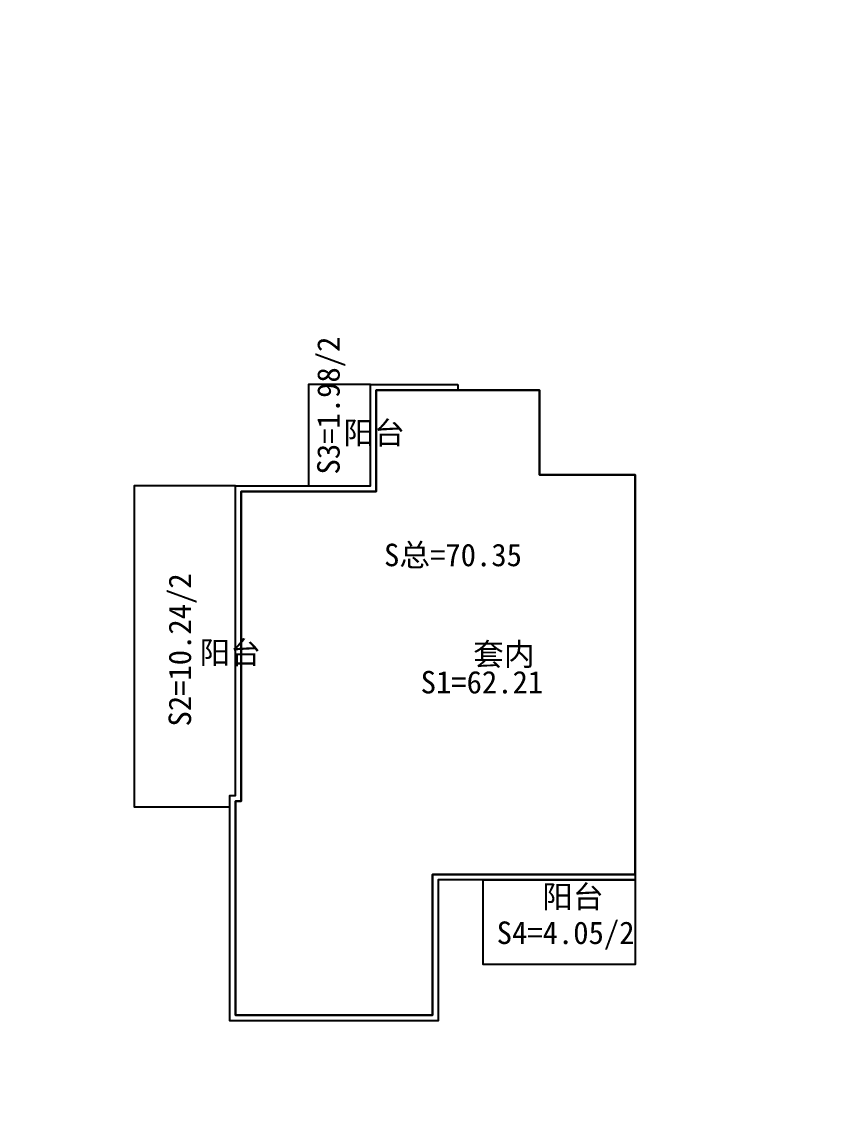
# Model space of a CAD drawing. Header units: millimetres. Extents: x -19544 to 18495, y -4339 to 34334.
# Drawn here: x 1715 to 16222, y -4339 to 14997 of the extents above; entities that cross this region are included whole.
import ezdxf

# ---------------------------------------------------------------- set-up
doc = ezdxf.new("R2010")
doc.units = ezdxf.units.MM
doc.layers.add('产权面积', color=5, linetype='Continuous', plot=False)
doc.layers.add('吊顶', color=4, linetype='Continuous')
doc.styles.get("Standard").update_dxf_attribs({"font": '', "bigfont": 'gbcbig.shx'})
doc.styles.get('Standard').set_extended_font_data('SimSun')
doc.dimstyles.new('123', dxfattribs={"dimtxt": 200, "dimasz": 50, "dimexe": 20, "dimexo": 20, "dimtad": 1, "dimtoh": 1, "dimdec": 0, "dimtxsty": 'Standard', "dimblk": 'ARCHTICK', "dimcen": 2.5, "dimadec": 0, "dimazin": 0, "dimtfac": 1, "dimtdec": 0, "dimtmove": 0, "dimatfit": 3, "dimfxl": 1.25, "dimarcsym": 0})
doc.dimstyles.new('副本 1', dxfattribs={"dimtxt": 300, "dimasz": 10, "dimexe": 20, "dimexo": 20, "dimtad": 1, "dimtoh": 1, "dimtxsty": 'Standard', "dimblk": 'ARCHTICK', "dimcen": 2.5, "dimadec": 0, "dimazin": 0, "dimtfac": 1, "dimtmove": 0, "dimatfit": 3, "dimfxl": 300, "dimfxlon": 1, "dimarcsym": 0})

# ---------------------------------------------------------------- blocks, each defined once
blk = doc.blocks.new('_ArchTick')
at = {"color": 0, "linetype": 'ByBlock', "const_width": 0.15}
blk.add_lwpolyline([(-0.5, -0.5), (0.5, 0.5)], dxfattribs=at)
blk = doc.blocks.new('*D68')
at = {"color": 0, "lineweight": -2}
for p, q in [((12795, 34114), (12795, 33827)), ((13695, 34114), (13695, 33827)), ((12795, 33847), (13695, 33847))]:
    blk.add_line(p, q, dxfattribs=at)
at = {"layer": 'DEFPOINTS', "color": 0}
for p in [(12795, 34134), (13695, 34134), (13695, 33847), (-8289, 2751), (-6589, -2049), (-6589, -4293)]:
    blk.add_point(p, dxfattribs=at)
at = {"layer": '吊顶', "color": 0, "lineweight": -2}
for p, q in [((-8289, -3993), (-8289, -4313)), ((-6589, -3993), (-6589, -4313)), ((-8289, -4293), (-6589, -4293))]:
    blk.add_line(p, q, dxfattribs=at)
at = {"color": 0, "lineweight": -2, "xscale": 50, "yscale": 50, "zscale": 50, "rotation": 180}
blk.add_blockref('_ArchTick', (12795, 33847), dxfattribs=at)
at = {"color": 0, "lineweight": -2, "xscale": 50, "yscale": 50, "zscale": 50}
blk.add_blockref('_ArchTick', (13695, 33847), dxfattribs=at)
at = {"layer": '吊顶', "color": 0, "lineweight": -2, "xscale": 10, "yscale": 10, "zscale": 10, "rotation": 180}
blk.add_blockref('_ArchTick', (-8289, -4293), dxfattribs=at)
at = {"layer": '吊顶', "color": 0, "lineweight": -2, "xscale": 10, "yscale": 10, "zscale": 10}
blk.add_blockref('_ArchTick', (-6589, -4293), dxfattribs=at)
at = {"color": 0, "insert": (13245, 33948), "char_height": 200, "attachment_point": 5}
blk.add_mtext('900', dxfattribs=at)
at = {"layer": '吊顶', "color": 0, "insert": (-7439, -4142), "char_height": 300, "attachment_point": 5}
blk.add_mtext('1700', dxfattribs=at)
blk = doc.blocks.new('*D70')
at = {"color": 0, "lineweight": -2}
for p, q in [((13895, 34114), (13895, 33827)), ((16195, 34114), (16195, 33827)), ((13895, 33847), (16195, 33847))]:
    blk.add_line(p, q, dxfattribs=at)
at = {"layer": 'DEFPOINTS', "color": 0}
for p in [(13895, 34134), (16195, 34134), (16195, 33847), (511, -1549), (-3089, -2549), (511, -4293)]:
    blk.add_point(p, dxfattribs=at)
at = {"layer": '吊顶', "color": 0, "lineweight": -2}
for p, q in [((-3089, -3993), (-3089, -4313)), ((511, -3993), (511, -4313)), ((-3089, -4293), (511, -4293))]:
    blk.add_line(p, q, dxfattribs=at)
at = {"color": 0, "lineweight": -2, "xscale": 50, "yscale": 50, "zscale": 50, "rotation": 180}
blk.add_blockref('_ArchTick', (13895, 33847), dxfattribs=at)
at = {"color": 0, "lineweight": -2, "xscale": 50, "yscale": 50, "zscale": 50}
blk.add_blockref('_ArchTick', (16195, 33847), dxfattribs=at)
at = {"layer": '吊顶', "color": 0, "lineweight": -2, "xscale": 10, "yscale": 10, "zscale": 10, "rotation": 180}
blk.add_blockref('_ArchTick', (-3089, -4293), dxfattribs=at)
at = {"layer": '吊顶', "color": 0, "lineweight": -2, "xscale": 10, "yscale": 10, "zscale": 10}
blk.add_blockref('_ArchTick', (511, -4293), dxfattribs=at)
at = {"color": 0, "insert": (15045, 33948), "char_height": 200, "attachment_point": 5}
blk.add_mtext('2300', dxfattribs=at)
at = {"layer": '吊顶', "color": 0, "insert": (-1289, -4142), "char_height": 300, "attachment_point": 5}
blk.add_mtext('3600', dxfattribs=at)

msp = doc.modelspace()

# ---------------------------------------------------------------- linework, layer by layer
at = {"layer": '产权面积', "color": 5}
msp.add_line((9912.615, -1748.843), (9912.615, -248.843), dxfattribs=at)
for points in [[(9462.615, 8551.157), (9462.615, 8451.157), (10912.615, 8451.157), (10912.615, 6951.157), (12612.615, 6951.157), (12612.615, -248.843), (9112.615, -248.843), (9112.615, -2748.843), (5412.615, -2748.843), (5412.615, 1251.157), (5512.615, 1251.157), (5512.615, 6751.157), (7912.615, 6751.157), (7912.615, 8551.157)], [(7912.615, 8551.157), (6812.615, 8551.157), (6812.615, 6751.157), (7912.615, 6751.157)], [(5512.615, 1151.157), (5612.615, 1151.157), (5612.615, 6651.157), (5612.615, 6651.157), (8012.615, 6651.157), (8012.615, 8451.157), (10912.615, 8451.157), (10912.615, 6951.157), (12612.615, 6951.157), (12612.615, -148.843), (9012.615, -148.843), (9012.615, -2648.843), (5512.615, -2648.843)], [(12612.615, 6951.157), (10912.615, 6951.157), (10912.615, 8451.157), (9462.615, 8451.157), (8012.615, 8451.157), (8012.615, 6651.157), (5612.615, 6651.157), (5612.615, 1151.157), (5512.615, 1151.157), (5512.615, -2648.843), (9012.615, -2648.843), (9012.615, -148.843), (12612.615, -148.843)], [(12612.615, 6951.157), (10912.615, 6951.157), (10912.615, 8451.157), (9462.615, 8451.157), (8012.615, 8451.157), (8012.615, 6651.157), (5612.615, 6651.157), (5612.615, 1151.157), (5512.615, 1151.157), (5512.615, -2648.843), (9012.615, -2648.843), (9012.615, -148.843), (12612.615, -148.843)], [(12612.615, 6951.157), (10912.615, 6951.157), (10912.615, 8451.157), (9462.615, 8451.157), (8012.615, 8451.157), (8012.615, 6651.157), (5612.615, 6651.157), (5612.615, 1151.157), (5512.615, 1151.157), (5512.615, -2648.843), (9012.615, -2648.843), (9012.615, -148.843), (12612.615, -148.843)], [(5512.615, 6751.157), (3712.615, 6751.157), (3712.615, 1051.157), (5412.615, 1051.157), (5412.615, 1251.157), (5512.615, 1251.157)], [(9912.615, -248.843), (12612.615, -248.843), (12612.615, -1748.843), (9912.615, -1748.843)]]:
    msp.add_lwpolyline(points, close=True, dxfattribs=at)
for points in [[(7912.615, 8551.157), (6812.615, 8551.157), (6812.615, 6751.157)], [(5512.615, 6751.157), (3712.615, 6751.157), (3712.615, 1051.157), (5412.615, 1051.157)], [(12612.615, -248.843), (12612.615, -1748.843), (9912.615, -1748.843)]]:
    msp.add_lwpolyline(points, dxfattribs=at)

# ---------------------------------------------------------------- texts
for s, p in [('S3=1.98/2', (7363.992, 6954.951)), ('S2=10.24/2', (4723.699, 2477.538))]:
    msp.add_text(s, height=400, rotation=90, dxfattribs=at).set_placement(p)
for s, p in [('阳台', (7430.714, 7495.229)), ('S总=70.35', (8151.914, 5325.209)), ('阳台', (4873.419, 3592.344)), ('套内', (9734.445, 3560.708)), ('S1=62.21', (8802.949, 3065.141)), ('阳台', (10961.915, -745.259)), ('S4=4.05/2', (10153.469, -1386.275))]:
    msp.add_text(s, height=400, dxfattribs=at).set_placement(p)

# ---------------------------------------------------------------- dimensions: what is measured, and where the dimension line sits
for base, p1, p2, picture, middle in [((13694.554, 33847.32), (12794.554, 34133.845), (13694.554, 34133.845), '*D68', (13244.554, 33947.945)), ((16194.554, 33847.32), (13894.554, 34133.845), (16194.554, 34133.845), '*D70', (15044.554, 33947.945))]:
    dim = msp.add_linear_dim(base=base, p1=p1, p2=p2, dimstyle='123')
    dim.commit()
    dim.dimension.update_dxf_attribs({"geometry": picture, "text_midpoint": middle})
at = {"layer": '吊顶'}
dim = msp.add_linear_dim(base=(-6588.746, -4292.731), p1=(-8288.746, 2751.157), p2=(-6588.746, -2048.843), dimstyle='副本 1', dxfattribs=at)
dim.commit()
dim.dimension.update_dxf_attribs({"geometry": '*D68', "text_midpoint": (-7438.746, -4142.106)})
dim = msp.add_linear_dim(base=(511.254, -4292.731), p1=(-3088.746, -2548.843), p2=(511.254, -1548.843), dimstyle='副本 1', override={"dimtmove": 1}, dxfattribs=at)
dim.commit()
dim.dimension.update_dxf_attribs({"geometry": '*D70', "text_midpoint": (-1288.746, -4142.106)})

doc.saveas('drawing.dxf')
